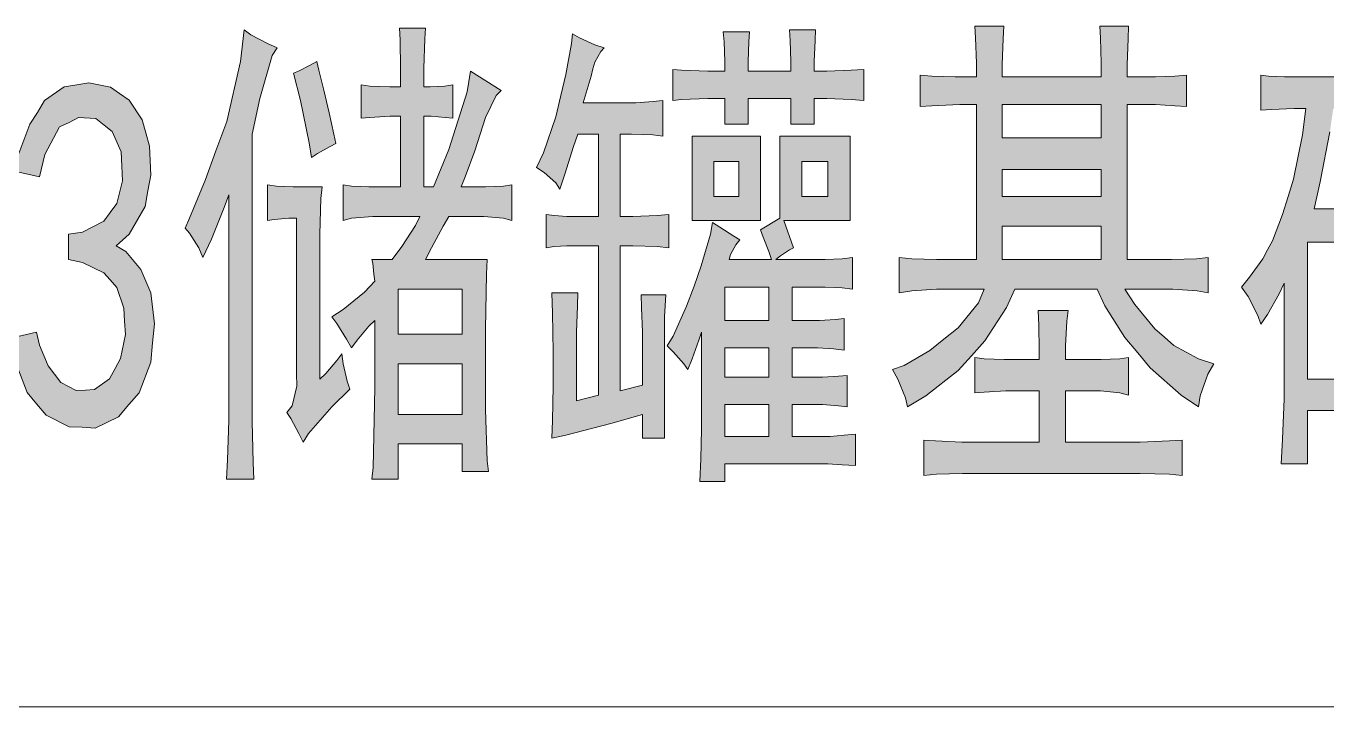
# Model space of a CAD drawing. Header units: millimetres. Extents: x 0 to 207, y 0 to 293.
# Drawn here: x 80.22 to 91.23, y 212.09 to 217.85 of the extents above; entities that cross this region are included whole.
import ezdxf

# ---------------------------------------------------------------- set-up
doc = ezdxf.new("R2010")
doc.units = ezdxf.units.MM

msp = doc.modelspace()

# ---------------------------------------------------------------- hatches: boundary and pattern name
h = msp.add_hatch(color=0)
h.dxf.hatch_style = 2
h.paths.add_polyline_path([(82.345389, 217.670944), (82.303056, 217.603917), (82.197222, 217.240556), (82.133722, 216.940694), (82.133722, 214.714667), (82.133722, 214.510056), (82.140778, 214.160806), (82.147833, 214.019694), (81.915, 214.019694), (81.925583, 214.1855), (81.936167, 214.517111), (81.936167, 214.682917), (81.936167, 216.425639), (81.897361, 216.319806), (81.788, 216.051694), (81.717444, 215.896472), (81.682167, 215.977611), (81.604556, 216.101083), (81.56575, 216.143417), (81.604556, 216.228083), (81.738611, 216.556167), (81.826806, 216.799583), (81.918528, 217.046528), (82.034944, 217.554528), (82.066694, 217.822639), (82.123139, 217.780306), (82.26425, 217.706222)])
h = msp.add_hatch(color=0)
h.paths.add_polyline_path([(83.389611, 217.339333), (83.389611, 217.491028), (83.386083, 217.737972), (83.379028, 217.83675), (83.601278, 217.83675), (83.594222, 217.745028), (83.587167, 217.498083), (83.587167, 217.339333), (83.640083, 217.339333), (83.763556, 217.346389), (83.830583, 217.356972), (83.830583, 217.07475), (83.767083, 217.081806), (83.647139, 217.092389), (83.587167, 217.092389), (83.587167, 216.492667), (83.668306, 216.492667), (83.798833, 216.810167), (83.954056, 217.297), (83.982278, 217.473389), (84.239806, 217.307583), (84.197472, 217.26525), (84.109278, 217.081806), (84.063417, 216.940694), (84.017556, 216.799583), (83.936417, 216.577333), (83.901139, 216.492667), (84.028139, 216.492667), (84.109278, 216.492667), (84.260972, 216.499722), (84.331528, 216.510306), (84.331528, 216.210444), (84.260972, 216.228083), (84.095167, 216.242194), (83.996389, 216.242194), (83.798833, 216.242194), (83.749444, 216.161056), (83.650667, 215.977611), (83.601278, 215.878833), (84.123389, 215.878833), (84.116333, 215.755361), (84.109278, 215.289694), (84.109278, 214.9475), (84.109278, 214.608833), (84.123389, 214.174917), (84.133972, 214.086722), (83.911722, 214.086722), (83.911722, 214.319556), (83.368444, 214.319556), (83.368444, 214.019694), (83.146194, 214.019694), (83.156778, 214.118472), (83.170889, 214.792278), (83.170889, 215.363778), (83.1215, 215.314389), (83.022722, 215.197972), (82.973333, 215.130944), (82.931, 215.205028), (82.849861, 215.339083), (82.807528, 215.395528), (82.902778, 215.4555), (83.082694, 215.603667), (83.170889, 215.695389), (83.163833, 215.755361), (83.15325, 215.847083), (83.146194, 215.878833), (83.319056, 215.878833), (83.400194, 215.988194), (83.516611, 216.168111), (83.551889, 216.242194), (83.262611, 216.242194), (83.15325, 216.242194), (82.973333, 216.228083), (82.902778, 216.210444), (82.902778, 216.510306), (82.973333, 216.499722), (83.1215, 216.492667), (83.202639, 216.492667), (83.389611, 216.492667), (83.389611, 217.092389), (83.297889, 217.092389), (83.128556, 217.081806), (83.054472, 217.07475), (83.054472, 217.356972), (83.128556, 217.346389), (83.297889, 217.339333)])
h.paths.add_polyline_path([(83.911722, 214.5665), (83.911722, 214.996889), (83.368444, 214.996889), (83.368444, 214.5665)])
h.paths.add_polyline_path([(83.911722, 215.247361), (83.911722, 215.628361), (83.368444, 215.628361), (83.368444, 215.247361)])
h = msp.add_hatch(color=0)
h.dxf.hatch_style = 2
h.paths.add_polyline_path([(85.622694, 214.368944), (85.435722, 214.368944), (85.435722, 214.5665), (85.167611, 214.492417), (84.786611, 214.393639), (84.670194, 214.368944), (84.673722, 214.517111), (84.680778, 214.806389), (84.680778, 214.9475), (84.680778, 215.099194), (84.673722, 215.42375), (84.670194, 215.596611), (84.888917, 215.596611), (84.885389, 215.48725), (84.878333, 215.265), (84.878333, 215.148583), (84.878333, 214.682917), (85.065306, 214.732306), (85.065306, 215.99525), (84.843056, 215.99525), (84.797194, 215.99525), (84.687833, 215.988194), (84.620806, 215.977611), (84.620806, 216.259833), (84.687833, 216.252778), (84.797194, 216.242194), (84.843056, 216.242194), (85.065306, 216.242194), (85.065306, 216.940694), (84.888917, 216.940694), (84.853639, 216.834861), (84.779556, 216.602028), (84.737222, 216.475028), (84.701944, 216.527944), (84.603167, 216.616139), (84.539667, 216.658472), (84.599639, 216.781944), (84.701944, 217.085333), (84.744278, 217.26525), (84.786611, 217.445167), (84.836, 217.706222), (84.843056, 217.787361), (84.903028, 217.755611), (85.033556, 217.695639), (85.111167, 217.670944), (85.082944, 217.639194), (85.033556, 217.547472), (85.015917, 217.491028), (85.001806, 217.431056), (84.959472, 217.289944), (84.934778, 217.205278), (85.308722, 217.205278), (85.379278, 217.205278), (85.527444, 217.215861), (85.608583, 217.222917), (85.608583, 216.923056), (85.523917, 216.933639), (85.344, 216.940694), (85.24875, 216.940694), (85.24875, 216.242194), (85.354583, 216.242194), (85.559194, 216.252778), (85.657972, 216.259833), (85.657972, 215.977611), (85.559194, 215.988194), (85.354583, 215.99525), (85.24875, 215.99525), (85.24875, 214.767583), (85.435722, 214.816972), (85.435722, 215.166222), (85.435722, 215.265), (85.428667, 215.473139), (85.425139, 215.578972), (85.633278, 215.578972), (85.622694, 215.395528)])
h = msp.add_hatch(color=0)
h.dxf.hatch_style = 2
h.paths.add_polyline_path([(86.89975, 217.822639), (86.896222, 217.730917), (86.889167, 217.554528), (86.889167, 217.473389), (86.995, 217.473389), (87.203139, 217.480444), (87.308972, 217.4875), (87.308972, 217.222917), (87.203139, 217.2335), (86.995, 217.240556), (86.889167, 217.240556), (86.889167, 217.025361), (86.691611, 217.025361), (86.691611, 217.240556), (86.331778, 217.240556), (86.331778, 217.025361), (86.134222, 217.025361), (86.134222, 217.240556), (85.989583, 217.240556), (85.767333, 217.2335), (85.69325, 217.222917), (85.69325, 217.4875), (85.767333, 217.480444), (85.989583, 217.473389), (86.134222, 217.473389), (86.134222, 217.554528), (86.127167, 217.720333), (86.120111, 217.805), (86.342361, 217.805), (86.335306, 217.720333), (86.331778, 217.554528), (86.331778, 217.473389), (86.691611, 217.473389), (86.691611, 217.554528), (86.684556, 217.730917), (86.681028, 217.822639)])
h = msp.add_hatch(color=0)
h.paths.add_polyline_path([(88.261472, 217.424), (88.261472, 217.540417), (88.254417, 217.755611), (88.247361, 217.854389), (88.494306, 217.854389), (88.48725, 217.745028), (88.480194, 217.529833), (88.480194, 217.424), (89.316278, 217.424), (89.316278, 217.540417), (89.31275, 217.755611), (89.305694, 217.854389), (89.549111, 217.854389), (89.545583, 217.745028), (89.538528, 217.529833), (89.538528, 217.424), (89.714917, 217.424), (89.778417, 217.424), (89.940694, 217.431056), (90.039472, 217.438111), (90.039472, 217.173528), (89.940694, 217.180583), (89.778417, 217.191167), (89.714917, 217.191167), (89.538528, 217.191167), (89.538528, 215.878833), (89.796056, 215.878833), (89.912472, 215.878833), (90.124139, 215.885889), (90.222917, 215.896472), (90.222917, 215.596611), (90.131194, 215.61425), (89.923056, 215.628361), (89.806639, 215.628361), (89.517361, 215.628361), (89.602028, 215.497833), (89.771361, 215.293222), (89.8525, 215.222667), (89.933639, 215.152111), (90.141778, 215.039222), (90.272306, 214.996889), (90.219389, 214.908694), (90.155889, 214.72525), (90.141778, 214.633528), (89.993611, 214.732306), (89.732556, 214.961611), (89.626722, 215.088611), (89.517361, 215.219139), (89.348028, 215.48725), (89.284528, 215.628361), (88.586028, 215.628361), (88.515472, 215.473139), (88.332028, 215.190917), (88.219139, 215.063917), (88.10625, 214.940444), (87.834611, 214.72525), (87.679389, 214.633528), (87.66175, 214.707611), (87.59825, 214.866361), (87.552389, 214.9475), (87.651167, 214.982778), (87.866361, 215.109778), (87.986306, 215.205028), (88.10625, 215.300278), (88.279111, 215.511944), (88.3285, 215.628361), (88.028639, 215.628361), (87.922806, 215.628361), (87.714667, 215.61425), (87.608833, 215.596611), (87.608833, 215.896472), (87.714667, 215.885889), (87.922806, 215.878833), (88.028639, 215.878833), (88.261472, 215.878833), (88.261472, 217.191167), (88.120361, 217.191167), (87.884, 217.180583), (87.785222, 217.173528), (87.785222, 217.438111), (87.884, 217.431056), (88.081556, 217.424), (88.180333, 217.424)])
h.paths.add_polyline_path([(89.316278, 215.878833), (89.316278, 216.161056), (88.480194, 216.161056), (88.480194, 215.878833)])
h.paths.add_polyline_path([(89.316278, 216.908944), (89.316278, 217.191167), (88.480194, 217.191167), (88.480194, 216.908944)])
h.paths.add_polyline_path([(89.316278, 216.411528), (89.316278, 216.640833), (88.480194, 216.640833), (88.480194, 216.411528)])
h = msp.add_hatch(color=0)
h.dxf.hatch_style = 2
h.paths.add_polyline_path([(82.680528, 217.554528), (82.698167, 217.480444), (82.7405, 217.311111), (82.761667, 217.215861), (82.786361, 217.120611), (82.825167, 216.940694), (82.842806, 216.859556), (82.793417, 216.834861), (82.687583, 216.774889), (82.634667, 216.743139), (82.617028, 216.866611), (82.542944, 217.222917), (82.482972, 217.45575), (82.525306, 217.473389), (82.624083, 217.522778)])
h = msp.add_hatch(color=0)
h.paths.add_polyline_path([(91.387083, 217.424), (91.457639, 217.424), (91.595222, 217.431056), (91.665778, 217.438111), (91.665778, 217.141778), (91.6305, 217.148833), (91.492917, 217.155889), (91.387083, 217.155889), (91.28125, 217.155889), (91.253028, 216.958333), (91.171889, 216.535), (91.118972, 216.309222), (91.584639, 216.309222), (91.577583, 216.161056), (91.574056, 215.903528), (91.574056, 215.794167), (91.574056, 215.014528), (91.574056, 214.884), (91.577583, 214.559444), (91.584639, 214.368944), (91.3765, 214.368944), (91.3765, 214.601778), (91.062528, 214.601778), (91.062528, 214.150222), (90.840278, 214.150222), (90.850861, 214.358361), (90.864972, 214.700556), (90.864972, 214.831083), (90.864972, 215.67775), (90.822639, 215.589556), (90.723861, 215.413167), (90.667417, 215.332028), (90.642722, 215.406111), (90.561583, 215.564861), (90.505139, 215.646), (90.572167, 215.730667), (90.685056, 215.885889), (90.723861, 215.959972), (90.766194, 216.037583), (90.850861, 216.259833), (90.90025, 216.411528), (90.946111, 216.559694), (91.020194, 216.933639), (91.048417, 217.155889), (90.949639, 217.155889), (90.759139, 217.148833), (90.667417, 217.141778), (90.667417, 217.438111), (90.734444, 217.431056), (90.8685, 217.424), (90.932, 217.424)])
h.paths.add_polyline_path([(91.3765, 214.866361), (91.3765, 216.027), (91.062528, 216.027), (91.062528, 214.866361)])
h = msp.add_hatch(color=0)
h.dxf.hatch_style = 2
h.paths.add_polyline_path([(80.101722, 215.215611), (80.309861, 215.265), (80.334556, 215.155639), (80.408639, 214.97925), (80.461556, 214.908694), (80.514472, 214.838139), (80.645, 214.771111), (80.722611, 214.774639), (80.800222, 214.778167), (80.927222, 214.869889), (80.973083, 214.958083), (81.018944, 215.04275), (81.061278, 215.243833), (81.054222, 215.356722), (81.047167, 215.466083), (80.987194, 215.642472), (80.93075, 215.705972), (80.877833, 215.765944), (80.697917, 215.854139), (80.577972, 215.878833), (80.577972, 216.094028), (80.697917, 216.111667), (80.877833, 216.203389), (80.93075, 216.277472), (80.987194, 216.351556), (81.036583, 216.545583), (81.029528, 216.669056), (81.026, 216.789), (80.948389, 216.961861), (80.881361, 217.014778), (80.810806, 217.071222), (80.662639, 217.081806), (80.585028, 217.039472), (80.503889, 217.000667), (80.380417, 216.767833), (80.334556, 216.577333), (80.122889, 216.626722), (80.158167, 216.774889), (80.253417, 217.025361), (80.316917, 217.124139), (80.376889, 217.222917), (80.542694, 217.339333), (80.648528, 217.356972), (80.750833, 217.374611), (80.934278, 217.335806), (81.011889, 217.282889), (81.093028, 217.226444), (81.202389, 217.060639), (81.234139, 216.951278), (81.265889, 216.838389), (81.276472, 216.591444), (81.251778, 216.460917), (81.227083, 216.326861), (81.093028, 216.094028), (80.983667, 215.99525), (81.064806, 215.945861), (81.191806, 215.794167), (81.234139, 215.695389), (81.276472, 215.596611), (81.308222, 215.335556), (81.290583, 215.173278), (81.276472, 215.011), (81.177694, 214.749944), (81.0895, 214.651167), (81.001306, 214.548861), (80.80375, 214.453611), (80.694389, 214.460667), (80.585028, 214.464194), (80.391, 214.562972), (80.309861, 214.658222), (80.228722, 214.753472), (80.122889, 215.032167)])
h = msp.add_hatch(color=0)
h.paths.add_polyline_path([(85.643861, 215.148583), (85.696778, 215.229722), (85.809667, 215.483722), (85.873167, 215.653056), (85.933139, 215.825917), (86.01075, 216.094028), (86.028389, 216.192806), (86.091889, 216.154), (86.208306, 216.076389), (86.261222, 216.044639), (86.225944, 216.002306), (86.180083, 215.921167), (86.1695, 215.878833), (86.529333, 215.878833), (86.504639, 215.945861), (86.458778, 216.069333), (86.434083, 216.129306), (86.599889, 216.228083), (86.599889, 216.923056), (87.192556, 216.923056), (87.192556, 216.210444), (86.631639, 216.210444), (86.712778, 215.977611), (86.681028, 215.959972), (86.603417, 215.910583), (86.564611, 215.878833), (86.924444, 215.878833), (86.980889, 215.878833), (87.125528, 215.885889), (87.213722, 215.896472), (87.213722, 215.628361), (87.125528, 215.638944), (86.980889, 215.646), (86.924444, 215.646), (86.702194, 215.646), (86.702194, 215.363778), (86.878583, 215.363778), (86.935028, 215.363778), (87.069083, 215.370833), (87.143167, 215.381417), (87.143167, 215.113306), (87.051444, 215.123889), (86.917389, 215.130944), (86.878583, 215.130944), (86.702194, 215.130944), (86.702194, 214.884), (86.89975, 214.884), (86.959722, 214.884), (87.093778, 214.891056), (87.167861, 214.898111), (87.167861, 214.633528), (87.093778, 214.640583), (86.959722, 214.651167), (86.89975, 214.651167), (86.702194, 214.651167), (86.702194, 214.383056), (86.995, 214.383056), (87.023222, 214.383056), (87.143167, 214.393639), (87.238417, 214.400694), (87.238417, 214.136111), (87.125528, 214.143167), (87.005583, 214.150222), (86.995, 214.150222), (86.134222, 214.150222), (86.134222, 214.002056), (85.922556, 214.002056), (85.929611, 214.192556), (85.936667, 214.443028), (85.936667, 214.499472), (85.936667, 215.265), (85.911972, 215.197972), (85.855528, 215.039222), (85.82025, 214.9475), (85.784972, 214.996889), (85.696778, 215.099194)])
h.paths.add_polyline_path([(86.504639, 215.363778), (86.504639, 215.646), (86.134222, 215.646), (86.134222, 215.363778)])
h.paths.add_polyline_path([(86.504639, 214.383056), (86.504639, 214.651167), (86.134222, 214.651167), (86.134222, 214.383056)])
h.paths.add_polyline_path([(86.504639, 214.884), (86.504639, 215.130944), (86.134222, 215.130944), (86.134222, 214.884)])
h.paths.add_polyline_path([(87.005583, 216.411528), (87.005583, 216.707861), (86.783333, 216.707861), (86.783333, 216.411528)])
h = msp.add_hatch(color=0)
h.paths.add_polyline_path([(86.434083, 216.210444), (85.855528, 216.210444), (85.855528, 216.923056), (86.434083, 216.923056)])
h.paths.add_polyline_path([(86.250639, 216.411528), (86.250639, 216.707861), (86.038972, 216.707861), (86.038972, 216.411528)])
h = msp.add_hatch(color=0)
h.dxf.hatch_style = 2
h.paths.add_polyline_path([(82.726389, 216.492667), (82.715806, 216.393889), (82.705222, 216.094028), (82.705222, 215.896472), (82.705222, 214.866361), (82.758139, 214.91575), (82.849861, 215.025111), (82.892194, 215.081556), (82.902778, 214.996889), (82.938056, 214.848722), (82.959222, 214.781694), (82.807528, 214.633528), (82.609972, 214.40775), (82.564111, 214.333667), (82.528833, 214.40775), (82.461806, 214.53475), (82.426528, 214.584139), (82.472389, 214.640583), (82.511194, 214.806389), (82.507667, 214.91575), (82.507667, 216.228083), (82.444167, 216.228083), (82.320694, 216.2175), (82.26425, 216.210444), (82.26425, 216.510306), (82.338333, 216.499722), (82.479444, 216.492667), (82.542944, 216.492667)])
h = msp.add_hatch(color=0)
h.dxf.hatch_style = 2
h.paths.add_polyline_path([(88.794167, 215.032167), (88.794167, 215.113306), (88.790639, 215.321444), (88.783583, 215.448444), (89.037583, 215.448444), (89.027, 215.356722), (89.016417, 215.148583), (89.016417, 215.032167), (89.235139, 215.032167), (89.316278, 215.032167), (89.475028, 215.039222), (89.549111, 215.049806), (89.549111, 214.732306), (89.475028, 214.749944), (89.31275, 214.767583), (89.224556, 214.767583), (89.016417, 214.767583), (89.016417, 214.333667), (89.517361, 214.333667), (89.647889, 214.333667), (89.894833, 214.34425), (90.004194, 214.351306), (90.004194, 214.051444), (89.894833, 214.062028), (89.647889, 214.069083), (89.517361, 214.069083), (88.261472, 214.069083), (88.145056, 214.069083), (87.922806, 214.062028), (87.816972, 214.051444), (87.816972, 214.351306), (87.91575, 214.34425), (88.138, 214.333667), (88.261472, 214.333667), (88.794167, 214.333667), (88.794167, 214.767583), (88.610722, 214.767583), (88.511944, 214.767583), (88.3285, 214.757), (88.247361, 214.749944), (88.247361, 215.049806), (88.3285, 215.039222), (88.497833, 215.032167), (88.586028, 215.032167)])

# ---------------------------------------------------------------- linework, layer by layer
at = {"color": 0, "lineweight": 0}
for points in [[(82.345389, 217.670944), (82.303056, 217.603917), (82.197222, 217.240556), (82.133722, 216.940694), (82.133722, 214.714667), (82.133722, 214.510056), (82.140778, 214.160806), (82.147833, 214.019694), (81.915, 214.019694), (81.925583, 214.1855), (81.936167, 214.517111), (81.936167, 214.682917), (81.936167, 216.425639), (81.897361, 216.319806), (81.788, 216.051694), (81.717444, 215.896472), (81.682167, 215.977611), (81.604556, 216.101083), (81.56575, 216.143417), (81.604556, 216.228083), (81.738611, 216.556167), (81.826806, 216.799583), (81.918528, 217.046528), (82.034944, 217.554528), (82.066694, 217.822639), (82.123139, 217.780306), (82.26425, 217.706222)], [(83.389611, 217.339333), (83.389611, 217.491028), (83.386083, 217.737972), (83.379028, 217.83675), (83.601278, 217.83675), (83.594222, 217.745028), (83.587167, 217.498083), (83.587167, 217.339333), (83.640083, 217.339333), (83.763556, 217.346389), (83.830583, 217.356972), (83.830583, 217.07475), (83.767083, 217.081806), (83.647139, 217.092389), (83.587167, 217.092389), (83.587167, 216.492667), (83.668306, 216.492667), (83.798833, 216.810167), (83.954056, 217.297), (83.982278, 217.473389), (84.239806, 217.307583), (84.197472, 217.26525), (84.109278, 217.081806), (84.063417, 216.940694), (84.017556, 216.799583), (83.936417, 216.577333), (83.901139, 216.492667), (84.028139, 216.492667), (84.109278, 216.492667), (84.260972, 216.499722), (84.331528, 216.510306), (84.331528, 216.210444), (84.260972, 216.228083), (84.095167, 216.242194), (83.996389, 216.242194), (83.798833, 216.242194), (83.749444, 216.161056), (83.650667, 215.977611), (83.601278, 215.878833), (84.123389, 215.878833), (84.116333, 215.755361), (84.109278, 215.289694), (84.109278, 214.9475), (84.109278, 214.608833), (84.123389, 214.174917), (84.133972, 214.086722), (83.911722, 214.086722), (83.911722, 214.319556), (83.368444, 214.319556), (83.368444, 214.019694), (83.146194, 214.019694), (83.156778, 214.118472), (83.170889, 214.792278), (83.170889, 215.363778), (83.1215, 215.314389), (83.022722, 215.197972), (82.973333, 215.130944), (82.931, 215.205028), (82.849861, 215.339083), (82.807528, 215.395528), (82.902778, 215.4555), (83.082694, 215.603667), (83.170889, 215.695389), (83.163833, 215.755361), (83.15325, 215.847083), (83.146194, 215.878833), (83.319056, 215.878833), (83.400194, 215.988194), (83.516611, 216.168111), (83.551889, 216.242194), (83.262611, 216.242194), (83.15325, 216.242194), (82.973333, 216.228083), (82.902778, 216.210444), (82.902778, 216.510306), (82.973333, 216.499722), (83.1215, 216.492667), (83.202639, 216.492667), (83.389611, 216.492667), (83.389611, 217.092389), (83.297889, 217.092389), (83.128556, 217.081806), (83.054472, 217.07475), (83.054472, 217.356972), (83.128556, 217.346389), (83.297889, 217.339333)], [(85.622694, 214.368944), (85.435722, 214.368944), (85.435722, 214.5665), (85.167611, 214.492417), (84.786611, 214.393639), (84.670194, 214.368944), (84.673722, 214.517111), (84.680778, 214.806389), (84.680778, 214.9475), (84.680778, 215.099194), (84.673722, 215.42375), (84.670194, 215.596611), (84.888917, 215.596611), (84.885389, 215.48725), (84.878333, 215.265), (84.878333, 215.148583), (84.878333, 214.682917), (85.065306, 214.732306), (85.065306, 215.99525), (84.843056, 215.99525), (84.797194, 215.99525), (84.687833, 215.988194), (84.620806, 215.977611), (84.620806, 216.259833), (84.687833, 216.252778), (84.797194, 216.242194), (84.843056, 216.242194), (85.065306, 216.242194), (85.065306, 216.940694), (84.888917, 216.940694), (84.853639, 216.834861), (84.779556, 216.602028), (84.737222, 216.475028), (84.701944, 216.527944), (84.603167, 216.616139), (84.539667, 216.658472), (84.599639, 216.781944), (84.701944, 217.085333), (84.744278, 217.26525), (84.786611, 217.445167), (84.836, 217.706222), (84.843056, 217.787361), (84.903028, 217.755611), (85.033556, 217.695639), (85.111167, 217.670944), (85.082944, 217.639194), (85.033556, 217.547472), (85.015917, 217.491028), (85.001806, 217.431056), (84.959472, 217.289944), (84.934778, 217.205278), (85.308722, 217.205278), (85.379278, 217.205278), (85.527444, 217.215861), (85.608583, 217.222917), (85.608583, 216.923056), (85.523917, 216.933639), (85.344, 216.940694), (85.24875, 216.940694), (85.24875, 216.242194), (85.354583, 216.242194), (85.559194, 216.252778), (85.657972, 216.259833), (85.657972, 215.977611), (85.559194, 215.988194), (85.354583, 215.99525), (85.24875, 215.99525), (85.24875, 214.767583), (85.435722, 214.816972), (85.435722, 215.166222), (85.435722, 215.265), (85.428667, 215.473139), (85.425139, 215.578972), (85.633278, 215.578972), (85.622694, 215.395528)], [(86.89975, 217.822639), (86.896222, 217.730917), (86.889167, 217.554528), (86.889167, 217.473389), (86.995, 217.473389), (87.203139, 217.480444), (87.308972, 217.4875), (87.308972, 217.222917), (87.203139, 217.2335), (86.995, 217.240556), (86.889167, 217.240556), (86.889167, 217.025361), (86.691611, 217.025361), (86.691611, 217.240556), (86.331778, 217.240556), (86.331778, 217.025361), (86.134222, 217.025361), (86.134222, 217.240556), (85.989583, 217.240556), (85.767333, 217.2335), (85.69325, 217.222917), (85.69325, 217.4875), (85.767333, 217.480444), (85.989583, 217.473389), (86.134222, 217.473389), (86.134222, 217.554528), (86.127167, 217.720333), (86.120111, 217.805), (86.342361, 217.805), (86.335306, 217.720333), (86.331778, 217.554528), (86.331778, 217.473389), (86.691611, 217.473389), (86.691611, 217.554528), (86.684556, 217.730917), (86.681028, 217.822639)], [(88.261472, 217.424), (88.261472, 217.540417), (88.254417, 217.755611), (88.247361, 217.854389), (88.494306, 217.854389), (88.48725, 217.745028), (88.480194, 217.529833), (88.480194, 217.424), (89.316278, 217.424), (89.316278, 217.540417), (89.31275, 217.755611), (89.305694, 217.854389), (89.549111, 217.854389), (89.545583, 217.745028), (89.538528, 217.529833), (89.538528, 217.424), (89.714917, 217.424), (89.778417, 217.424), (89.940694, 217.431056), (90.039472, 217.438111), (90.039472, 217.173528), (89.940694, 217.180583), (89.778417, 217.191167), (89.714917, 217.191167), (89.538528, 217.191167), (89.538528, 215.878833), (89.796056, 215.878833), (89.912472, 215.878833), (90.124139, 215.885889), (90.222917, 215.896472), (90.222917, 215.596611), (90.131194, 215.61425), (89.923056, 215.628361), (89.806639, 215.628361), (89.517361, 215.628361), (89.602028, 215.497833), (89.771361, 215.293222), (89.8525, 215.222667), (89.933639, 215.152111), (90.141778, 215.039222), (90.272306, 214.996889), (90.219389, 214.908694), (90.155889, 214.72525), (90.141778, 214.633528), (89.993611, 214.732306), (89.732556, 214.961611), (89.626722, 215.088611), (89.517361, 215.219139), (89.348028, 215.48725), (89.284528, 215.628361), (88.586028, 215.628361), (88.515472, 215.473139), (88.332028, 215.190917), (88.219139, 215.063917), (88.10625, 214.940444), (87.834611, 214.72525), (87.679389, 214.633528), (87.66175, 214.707611), (87.59825, 214.866361), (87.552389, 214.9475), (87.651167, 214.982778), (87.866361, 215.109778), (87.986306, 215.205028), (88.10625, 215.300278), (88.279111, 215.511944), (88.3285, 215.628361), (88.028639, 215.628361), (87.922806, 215.628361), (87.714667, 215.61425), (87.608833, 215.596611), (87.608833, 215.896472), (87.714667, 215.885889), (87.922806, 215.878833), (88.028639, 215.878833), (88.261472, 215.878833), (88.261472, 217.191167), (88.120361, 217.191167), (87.884, 217.180583), (87.785222, 217.173528), (87.785222, 217.438111), (87.884, 217.431056), (88.081556, 217.424), (88.180333, 217.424)], [(82.680528, 217.554528), (82.698167, 217.480444), (82.7405, 217.311111), (82.761667, 217.215861), (82.786361, 217.120611), (82.825167, 216.940694), (82.842806, 216.859556), (82.793417, 216.834861), (82.687583, 216.774889), (82.634667, 216.743139), (82.617028, 216.866611), (82.542944, 217.222917), (82.482972, 217.45575), (82.525306, 217.473389), (82.624083, 217.522778)], [(89.316278, 216.908944), (89.316278, 217.191167), (88.480194, 217.191167), (88.480194, 216.908944)], [(85.643861, 215.148583), (85.696778, 215.229722), (85.809667, 215.483722), (85.873167, 215.653056), (85.933139, 215.825917), (86.01075, 216.094028), (86.028389, 216.192806), (86.091889, 216.154), (86.208306, 216.076389), (86.261222, 216.044639), (86.225944, 216.002306), (86.180083, 215.921167), (86.1695, 215.878833), (86.529333, 215.878833), (86.504639, 215.945861), (86.458778, 216.069333), (86.434083, 216.129306), (86.599889, 216.228083), (86.599889, 216.923056), (87.192556, 216.923056), (87.192556, 216.210444), (86.631639, 216.210444), (86.712778, 215.977611), (86.681028, 215.959972), (86.603417, 215.910583), (86.564611, 215.878833), (86.924444, 215.878833), (86.980889, 215.878833), (87.125528, 215.885889), (87.213722, 215.896472), (87.213722, 215.628361), (87.125528, 215.638944), (86.980889, 215.646), (86.924444, 215.646), (86.702194, 215.646), (86.702194, 215.363778), (86.878583, 215.363778), (86.935028, 215.363778), (87.069083, 215.370833), (87.143167, 215.381417), (87.143167, 215.113306), (87.051444, 215.123889), (86.917389, 215.130944), (86.878583, 215.130944), (86.702194, 215.130944), (86.702194, 214.884), (86.89975, 214.884), (86.959722, 214.884), (87.093778, 214.891056), (87.167861, 214.898111), (87.167861, 214.633528), (87.093778, 214.640583), (86.959722, 214.651167), (86.89975, 214.651167), (86.702194, 214.651167), (86.702194, 214.383056), (86.995, 214.383056), (87.023222, 214.383056), (87.143167, 214.393639), (87.238417, 214.400694), (87.238417, 214.136111), (87.125528, 214.143167), (87.005583, 214.150222), (86.995, 214.150222), (86.134222, 214.150222), (86.134222, 214.002056), (85.922556, 214.002056), (85.929611, 214.192556), (85.936667, 214.443028), (85.936667, 214.499472), (85.936667, 215.265), (85.911972, 215.197972), (85.855528, 215.039222), (85.82025, 214.9475), (85.784972, 214.996889), (85.696778, 215.099194)], [(86.434083, 216.210444), (85.855528, 216.210444), (85.855528, 216.923056), (86.434083, 216.923056)], [(86.250639, 216.411528), (86.250639, 216.707861), (86.038972, 216.707861), (86.038972, 216.411528)], [(87.005583, 216.411528), (87.005583, 216.707861), (86.783333, 216.707861), (86.783333, 216.411528)], [(89.316278, 216.411528), (89.316278, 216.640833), (88.480194, 216.640833), (88.480194, 216.411528)], [(82.726389, 216.492667), (82.715806, 216.393889), (82.705222, 216.094028), (82.705222, 215.896472), (82.705222, 214.866361), (82.758139, 214.91575), (82.849861, 215.025111), (82.892194, 215.081556), (82.902778, 214.996889), (82.938056, 214.848722), (82.959222, 214.781694), (82.807528, 214.633528), (82.609972, 214.40775), (82.564111, 214.333667), (82.528833, 214.40775), (82.461806, 214.53475), (82.426528, 214.584139), (82.472389, 214.640583), (82.511194, 214.806389), (82.507667, 214.91575), (82.507667, 216.228083), (82.444167, 216.228083), (82.320694, 216.2175), (82.26425, 216.210444), (82.26425, 216.510306), (82.338333, 216.499722), (82.479444, 216.492667), (82.542944, 216.492667)], [(89.316278, 215.878833), (89.316278, 216.161056), (88.480194, 216.161056), (88.480194, 215.878833)], [(91.3765, 214.866361), (91.3765, 216.027), (91.062528, 216.027), (91.062528, 214.866361)], [(83.911722, 215.247361), (83.911722, 215.628361), (83.368444, 215.628361), (83.368444, 215.247361)], [(86.504639, 215.363778), (86.504639, 215.646), (86.134222, 215.646), (86.134222, 215.363778)], [(88.794167, 215.032167), (88.794167, 215.113306), (88.790639, 215.321444), (88.783583, 215.448444), (89.037583, 215.448444), (89.027, 215.356722), (89.016417, 215.148583), (89.016417, 215.032167), (89.235139, 215.032167), (89.316278, 215.032167), (89.475028, 215.039222), (89.549111, 215.049806), (89.549111, 214.732306), (89.475028, 214.749944), (89.31275, 214.767583), (89.224556, 214.767583), (89.016417, 214.767583), (89.016417, 214.333667), (89.517361, 214.333667), (89.647889, 214.333667), (89.894833, 214.34425), (90.004194, 214.351306), (90.004194, 214.051444), (89.894833, 214.062028), (89.647889, 214.069083), (89.517361, 214.069083), (88.261472, 214.069083), (88.145056, 214.069083), (87.922806, 214.062028), (87.816972, 214.051444), (87.816972, 214.351306), (87.91575, 214.34425), (88.138, 214.333667), (88.261472, 214.333667), (88.794167, 214.333667), (88.794167, 214.767583), (88.610722, 214.767583), (88.511944, 214.767583), (88.3285, 214.757), (88.247361, 214.749944), (88.247361, 215.049806), (88.3285, 215.039222), (88.497833, 215.032167), (88.586028, 215.032167)], [(86.504639, 214.884), (86.504639, 215.130944), (86.134222, 215.130944), (86.134222, 214.884)], [(83.911722, 214.5665), (83.911722, 214.996889), (83.368444, 214.996889), (83.368444, 214.5665)], [(86.504639, 214.383056), (86.504639, 214.651167), (86.134222, 214.651167), (86.134222, 214.383056)]]:
    msp.add_lwpolyline(points, close=True, dxfattribs=at)
for points in [[(91.3765, 214.601778), (91.062528, 214.601778), (91.062528, 214.150222), (90.840278, 214.150222), (90.850861, 214.358361), (90.864972, 214.700556), (90.864972, 214.831083), (90.864972, 215.67775), (90.822639, 215.589556), (90.723861, 215.413167), (90.667417, 215.332028), (90.642722, 215.406111), (90.561583, 215.564861), (90.505139, 215.646), (90.572167, 215.730667), (90.685056, 215.885889), (90.723861, 215.959972), (90.766194, 216.037583), (90.850861, 216.259833), (90.90025, 216.411528), (90.946111, 216.559694), (91.020194, 216.933639), (91.048417, 217.155889), (90.949639, 217.155889), (90.759139, 217.148833), (90.667417, 217.141778), (90.667417, 217.438111), (90.734444, 217.431056), (90.8685, 217.424), (90.932, 217.424), (91.387083, 217.424)], [(80.158167, 216.774889), (80.253417, 217.025361), (80.316917, 217.124139), (80.376889, 217.222917), (80.542694, 217.339333), (80.648528, 217.356972), (80.750833, 217.374611), (80.934278, 217.335806), (81.011889, 217.282889), (81.093028, 217.226444), (81.202389, 217.060639), (81.234139, 216.951278), (81.265889, 216.838389), (81.276472, 216.591444), (81.251778, 216.460917), (81.227083, 216.326861), (81.093028, 216.094028), (80.983667, 215.99525), (81.064806, 215.945861), (81.191806, 215.794167), (81.234139, 215.695389), (81.276472, 215.596611), (81.308222, 215.335556), (81.290583, 215.173278), (81.276472, 215.011), (81.177694, 214.749944), (81.0895, 214.651167), (81.001306, 214.548861), (80.80375, 214.453611), (80.694389, 214.460667), (80.585028, 214.464194), (80.391, 214.562972), (80.309861, 214.658222), (80.228722, 214.753472), (80.122889, 215.032167)], [(80.101722, 215.215611), (80.309861, 215.265), (80.334556, 215.155639), (80.408639, 214.97925), (80.461556, 214.908694), (80.514472, 214.838139), (80.645, 214.771111), (80.722611, 214.774639), (80.800222, 214.778167), (80.927222, 214.869889), (80.973083, 214.958083), (81.018944, 215.04275), (81.061278, 215.243833), (81.054222, 215.356722), (81.047167, 215.466083), (80.987194, 215.642472), (80.93075, 215.705972), (80.877833, 215.765944), (80.697917, 215.854139), (80.577972, 215.878833), (80.577972, 216.094028), (80.697917, 216.111667), (80.877833, 216.203389), (80.93075, 216.277472), (80.987194, 216.351556), (81.036583, 216.545583), (81.029528, 216.669056), (81.026, 216.789), (80.948389, 216.961861), (80.881361, 217.014778), (80.810806, 217.071222), (80.662639, 217.081806), (80.585028, 217.039472), (80.503889, 217.000667), (80.380417, 216.767833), (80.334556, 216.577333), (80.122889, 216.626722)], [(91.253028, 216.958333), (91.171889, 216.535), (91.118972, 216.309222), (91.584639, 216.309222)], [(25.124833, 212.093528), (201.9935, 212.093528)]]:
    msp.add_lwpolyline(points, dxfattribs=at)

doc.saveas('drawing.dxf')
